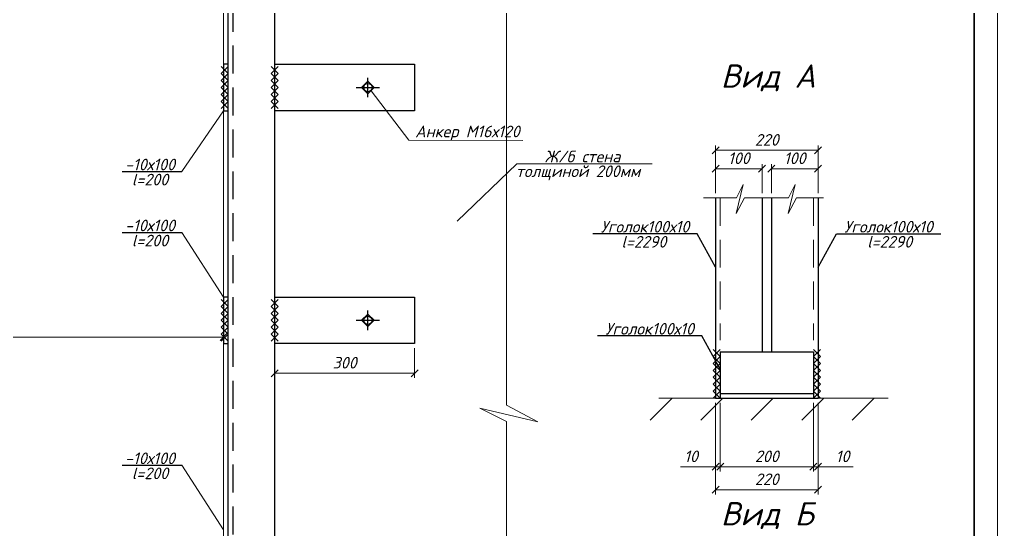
# Model space of a CAD drawing. Header units: millimetres. Extents: x 10124 to 8132345, y -95635 to 1386204.
# Drawn here: x 179452 to 181551, y 27856 to 28951 of the extents above; entities that cross this region are included whole.
import ezdxf

# ---------------------------------------------------------------- set-up
doc = ezdxf.new("R2010")
doc.units = ezdxf.units.MM
doc.linetypes.add('Пунктир 2мм', pattern=[3, 2, -1])
doc.layers.get('DEFPOINTS').update_dxf_attribs({"color": 1})
doc.layers.add('013', color=7, linetype='Continuous', lineweight=13)
doc.layers.add('030', color=7, linetype='Continuous', lineweight=30)
doc.styles.add('10', font='isocpeui.ttf', dxfattribs={"height": 25})
doc.styles.add('GOST', font='isocpeur.TTF')
doc.dimstyles.new('10', dxfattribs={"dimtxt": 37.5, "dimasz": 15, "dimexe": 10, "dimexo": 10, "dimgap": 10, "dimtad": 1, "dimtxsty": '10', "dimblk": 'OBLIQUE', "dimcen": 2.5, "dimadec": 0, "dimazin": 0, "dimtfac": 1, "dimtmove": 0, "dimatfit": 3, "dimfxl": 1, "dimlwd": 15, "dimlwe": 15, "dimarcsym": 0})

# ---------------------------------------------------------------- blocks, each defined once
blk = doc.blocks.new('*U16')
at = {"color": 44, "lineweight": 20, "ltscale": 10}
blk.add_line((594, 0), (594, 420), dxfattribs=at)
at = {"color": 137, "lineweight": 35, "ltscale": 10}
blk.add_line((589, 5), (589, 415), dxfattribs=at)
at = {"color": 44, "lineweight": 13, "style": 'GOST', "oblique": 10, "width": 0.8}
for tag in ['ФОРМАТВЕРТ', 'ФОРМАТГОРИЗ']:
    blk.add_attdef(tag, (542.98, 1.6), '', height=2, dxfattribs=at)
blk = doc.blocks.new('_OBLIQUE')
at = {"color": 0, "linetype": 'ByBlock'}
blk.add_line((-0.5, -0.5), (0.5, 0.5), dxfattribs=at)
blk = doc.blocks.new('*D638')
at = {"color": 0, "lineweight": 15, "ltscale": 100, "transparency": 16777216}
for p, q in [((176649.3, 28174.8), (176649.3, 28278.9)), ((179889.3, 28174.8), (179889.3, 28278.9)), ((179889.3, 28268.9), (176649.3, 28268.9))]:
    blk.add_line(p, q, dxfattribs=at)
at = {"layer": 'DEFPOINTS', "color": 0, "ltscale": 100, "transparency": 16777216}
for p in [(176649.3, 28268.9), (176649.3, 28164.8), (179889.3, 28164.8)]:
    blk.add_point(p, dxfattribs=at)
at = {"color": 0, "lineweight": 15, "ltscale": 100, "transparency": 16777216, "xscale": 15, "yscale": 15, "zscale": 15, "rotation": 180}
blk.add_blockref('_OBLIQUE', (176649.3, 28268.9), dxfattribs=at)
at = {"color": 0, "lineweight": 15, "ltscale": 100, "transparency": 16777216, "xscale": 15, "yscale": 15, "zscale": 15}
blk.add_blockref('_OBLIQUE', (179889.3, 28268.9), dxfattribs=at)
at = {"color": 0, "ltscale": 100, "transparency": 16777216, "insert": (177817.9, 28291.4), "char_height": 25, "width": 61.42, "attachment_point": 5, "style": '10'}
blk.add_mtext('3240*', dxfattribs=at)
blk = doc.blocks.new('*D609')
at = {"color": 0, "lineweight": 15, "ltscale": 100, "transparency": 16777216}
for p, q in [((179999.3, 28245), (179999.3, 28181.5)), ((180299.3, 28245), (180299.3, 28181.5)), ((179999.3, 28191.5), (180299.3, 28191.5))]:
    blk.add_line(p, q, dxfattribs=at)
at = {"layer": 'DEFPOINTS', "color": 0, "ltscale": 100, "transparency": 16777216}
for p in [(179999.3, 28255), (180299.3, 28255), (180299.3, 28191.5)]:
    blk.add_point(p, dxfattribs=at)
at = {"color": 0, "lineweight": 15, "ltscale": 100, "transparency": 16777216, "xscale": 15, "yscale": 15, "zscale": 15, "rotation": 180}
blk.add_blockref('_OBLIQUE', (179999.3, 28191.5), dxfattribs=at)
at = {"color": 0, "lineweight": 15, "ltscale": 100, "transparency": 16777216, "xscale": 15, "yscale": 15, "zscale": 15}
blk.add_blockref('_OBLIQUE', (180299.3, 28191.5), dxfattribs=at)
at = {"color": 0, "ltscale": 100, "transparency": 16777216, "insert": (180149.3, 28214), "char_height": 25, "attachment_point": 5, "style": '10'}
blk.add_mtext('300', dxfattribs=at)
blk = doc.blocks.new('*D611')
at = {"color": 0, "lineweight": 15, "ltscale": 100, "transparency": 16777216}
for p, q in [((180955.5, 28127.6), (180955.5, 27980.4)), ((181155.5, 28127.6), (181155.5, 27980.4)), ((180955.5, 27990.4), (181155.5, 27990.4))]:
    blk.add_line(p, q, dxfattribs=at)
at = {"layer": 'DEFPOINTS', "color": 0, "ltscale": 100, "transparency": 16777216}
for p in [(180955.5, 28137.6), (181155.5, 28137.6), (181155.5, 27990.4)]:
    blk.add_point(p, dxfattribs=at)
at = {"color": 0, "lineweight": 15, "ltscale": 100, "transparency": 16777216, "xscale": 15, "yscale": 15, "zscale": 15, "rotation": 180}
blk.add_blockref('_OBLIQUE', (180955.5, 27990.4), dxfattribs=at)
at = {"color": 0, "lineweight": 15, "ltscale": 100, "transparency": 16777216, "xscale": 15, "yscale": 15, "zscale": 15}
blk.add_blockref('_OBLIQUE', (181155.5, 27990.4), dxfattribs=at)
at = {"color": 0, "ltscale": 100, "transparency": 16777216, "insert": (181055.5, 28012.9), "char_height": 25, "attachment_point": 5, "style": '10'}
blk.add_mtext('200', dxfattribs=at)
blk = doc.blocks.new('*D646')
at = {"layer": '013', "color": 0, "lineweight": 15, "ltscale": 100, "transparency": 16777216}
for p, q in [((180945.5, 28127.6), (180945.5, 27980.4)), ((180955.5, 28127.6), (180955.5, 27980.4)), ((180945.5, 27990.4), (180870.3, 27990.4)), ((180955.5, 27990.4), (180945.5, 27990.4)), ((180955.5, 27990.4), (180970.5, 27990.4))]:
    blk.add_line(p, q, dxfattribs=at)
at = {"layer": 'DEFPOINTS', "color": 0, "ltscale": 100, "transparency": 16777216}
for p in [(180945.5, 28137.6), (180955.5, 28137.6), (180945.5, 27990.4)]:
    blk.add_point(p, dxfattribs=at)
at = {"layer": '013', "color": 0, "lineweight": 15, "ltscale": 100, "transparency": 16777216, "xscale": 15, "yscale": 15, "zscale": 15}
blk.add_blockref('_OBLIQUE', (180945.5, 27990.4), dxfattribs=at)
at = {"layer": '013', "color": 0, "lineweight": 15, "ltscale": 100, "transparency": 16777216, "xscale": 15, "yscale": 15, "zscale": 15, "rotation": 180}
blk.add_blockref('_OBLIQUE', (180955.5, 27990.4), dxfattribs=at)
at = {"layer": '013', "color": 0, "ltscale": 100, "transparency": 16777216, "insert": (180892.9, 28012.9), "char_height": 25, "attachment_point": 5, "style": '10'}
blk.add_mtext('10', dxfattribs=at)
blk = doc.blocks.new('*D612')
at = {"layer": '013', "color": 0, "lineweight": 15, "ltscale": 100, "transparency": 16777216}
for p, q in [((181155.5, 28127.6), (181155.5, 27980.4)), ((181165.5, 28127.6), (181165.5, 27980.4)), ((181155.5, 27990.4), (181140.5, 27990.4)), ((181155.5, 27990.4), (181165.5, 27990.4)), ((181165.5, 27990.4), (181240.7, 27990.4))]:
    blk.add_line(p, q, dxfattribs=at)
at = {"layer": 'DEFPOINTS', "color": 0, "ltscale": 100, "transparency": 16777216}
for p in [(181155.5, 28137.6), (181165.5, 28137.6), (181165.5, 27990.4)]:
    blk.add_point(p, dxfattribs=at)
at = {"layer": '013', "color": 0, "lineweight": 15, "ltscale": 100, "transparency": 16777216, "xscale": 15, "yscale": 15, "zscale": 15}
blk.add_blockref('_OBLIQUE', (181155.5, 27990.4), dxfattribs=at)
at = {"layer": '013', "color": 0, "lineweight": 15, "ltscale": 100, "transparency": 16777216, "xscale": 15, "yscale": 15, "zscale": 15, "rotation": 180}
blk.add_blockref('_OBLIQUE', (181165.5, 27990.4), dxfattribs=at)
at = {"layer": '013', "color": 0, "ltscale": 100, "transparency": 16777216, "insert": (181218.1, 28012.9), "char_height": 25, "attachment_point": 5, "style": '10'}
blk.add_mtext('10', dxfattribs=at)
blk = doc.blocks.new('*D613')
at = {"layer": '013', "color": 0, "lineweight": 15, "ltscale": 100, "transparency": 16777216}
for p, q in [((180945.5, 28127.6), (180945.5, 27931.1)), ((181165.5, 28127.6), (181165.5, 27931.1)), ((180945.5, 27941.1), (181165.5, 27941.1))]:
    blk.add_line(p, q, dxfattribs=at)
at = {"layer": 'DEFPOINTS', "color": 0, "ltscale": 100, "transparency": 16777216}
for p in [(180945.5, 28137.6), (181165.5, 28137.6), (181165.5, 27941.1)]:
    blk.add_point(p, dxfattribs=at)
at = {"layer": '013', "color": 0, "lineweight": 15, "ltscale": 100, "transparency": 16777216, "xscale": 15, "yscale": 15, "zscale": 15, "rotation": 180}
blk.add_blockref('_OBLIQUE', (180945.5, 27941.1), dxfattribs=at)
at = {"layer": '013', "color": 0, "lineweight": 15, "ltscale": 100, "transparency": 16777216, "xscale": 15, "yscale": 15, "zscale": 15}
blk.add_blockref('_OBLIQUE', (181165.5, 27941.1), dxfattribs=at)
at = {"layer": '013', "color": 0, "ltscale": 100, "transparency": 16777216, "insert": (181055.5, 27963.6), "char_height": 25, "attachment_point": 5, "style": '10'}
blk.add_mtext('220', dxfattribs=at)
blk = doc.blocks.new('*D647')
at = {"layer": '013', "color": 0, "lineweight": 15, "ltscale": 100, "transparency": 16777216}
for p, q in [((180945.5, 28578.3), (180945.5, 28640.7)), ((181045.5, 28578.3), (181045.5, 28640.7)), ((180945.5, 28630.7), (181045.5, 28630.7))]:
    blk.add_line(p, q, dxfattribs=at)
at = {"layer": 'DEFPOINTS', "color": 0, "ltscale": 100, "transparency": 16777216}
for p in [(181045.5, 28630.7), (180945.5, 28568.3), (181045.5, 28568.3)]:
    blk.add_point(p, dxfattribs=at)
at = {"layer": '013', "color": 0, "lineweight": 15, "ltscale": 100, "transparency": 16777216, "xscale": 15, "yscale": 15, "zscale": 15, "rotation": 180}
blk.add_blockref('_OBLIQUE', (180945.5, 28630.7), dxfattribs=at)
at = {"layer": '013', "color": 0, "lineweight": 15, "ltscale": 100, "transparency": 16777216, "xscale": 15, "yscale": 15, "zscale": 15}
blk.add_blockref('_OBLIQUE', (181045.5, 28630.7), dxfattribs=at)
at = {"layer": '013', "color": 0, "ltscale": 100, "transparency": 16777216, "insert": (180995.5, 28653.2), "char_height": 25, "attachment_point": 5, "style": '10'}
blk.add_mtext('100', dxfattribs=at)
blk = doc.blocks.new('*D618')
at = {"layer": '013', "color": 0, "lineweight": 15, "ltscale": 100, "transparency": 16777216}
for p, q in [((180945.5, 28578.3), (180945.5, 28680.2)), ((181165.5, 28578.3), (181165.5, 28680.2)), ((180945.5, 28670.2), (181165.5, 28670.2))]:
    blk.add_line(p, q, dxfattribs=at)
at = {"layer": 'DEFPOINTS', "color": 0, "ltscale": 100, "transparency": 16777216}
for p in [(181165.5, 28670.2), (180945.5, 28568.3), (181165.5, 28568.3)]:
    blk.add_point(p, dxfattribs=at)
at = {"layer": '013', "color": 0, "lineweight": 15, "ltscale": 100, "transparency": 16777216, "xscale": 15, "yscale": 15, "zscale": 15, "rotation": 180}
blk.add_blockref('_OBLIQUE', (180945.5, 28670.2), dxfattribs=at)
at = {"layer": '013', "color": 0, "lineweight": 15, "ltscale": 100, "transparency": 16777216, "xscale": 15, "yscale": 15, "zscale": 15}
blk.add_blockref('_OBLIQUE', (181165.5, 28670.2), dxfattribs=at)
at = {"layer": '013', "color": 0, "ltscale": 100, "transparency": 16777216, "insert": (181055.5, 28692.7), "char_height": 25, "attachment_point": 5, "style": '10'}
blk.add_mtext('220', dxfattribs=at)
blk = doc.blocks.new('*D648')
at = {"layer": '013', "color": 0, "lineweight": 15, "ltscale": 100, "transparency": 16777216}
for p, q in [((181065.5, 28578.3), (181065.5, 28640.7)), ((181165.5, 28578.3), (181165.5, 28640.7)), ((181065.5, 28630.7), (181165.5, 28630.7))]:
    blk.add_line(p, q, dxfattribs=at)
at = {"layer": 'DEFPOINTS', "color": 0, "ltscale": 100, "transparency": 16777216}
for p in [(181165.5, 28630.7), (181065.5, 28568.3), (181165.5, 28568.3)]:
    blk.add_point(p, dxfattribs=at)
at = {"layer": '013', "color": 0, "lineweight": 15, "ltscale": 100, "transparency": 16777216, "xscale": 15, "yscale": 15, "zscale": 15, "rotation": 180}
blk.add_blockref('_OBLIQUE', (181065.5, 28630.7), dxfattribs=at)
at = {"layer": '013', "color": 0, "lineweight": 15, "ltscale": 100, "transparency": 16777216, "xscale": 15, "yscale": 15, "zscale": 15}
blk.add_blockref('_OBLIQUE', (181165.5, 28630.7), dxfattribs=at)
at = {"layer": '013', "color": 0, "ltscale": 100, "transparency": 16777216, "insert": (181115.5, 28653.2), "char_height": 25, "attachment_point": 5, "style": '10'}
blk.add_mtext('100', dxfattribs=at)

msp = doc.modelspace()

# ---------------------------------------------------------------- linework, layer by layer
at = {"linetype": 'Пунктир 2мм', "ltscale": 30}
msp.add_line((179909.35, 29345.045), (179909.35, 27055.045), dxfattribs=at)
at = {"ltscale": 100}
for p, q in [((179899.35, 28835.045), (179884.35, 28850.045)), ((179884.35, 28835.045), (179899.35, 28850.045)), ((180006.85, 28835.045), (179991.85, 28850.045)), ((179991.85, 28835.045), (180006.85, 28850.045)), ((179899.35, 28820.045), (179884.35, 28835.045)), ((179884.35, 28820.045), (179899.35, 28835.045)), ((179899.35, 28805.045), (179884.35, 28820.045)), ((179884.35, 28805.045), (179899.35, 28820.045)), ((180006.85, 28820.045), (179991.85, 28835.045)), ((179991.85, 28820.045), (180006.85, 28835.045)), ((180006.85, 28805.045), (179991.85, 28820.045)), ((179991.85, 28805.045), (180006.85, 28820.045)), ((180199.35, 28784.181), (180199.35, 28825.91)), ((179899.35, 28790.045), (179884.35, 28805.045)), ((179884.35, 28790.045), (179899.35, 28805.045)), ((180006.85, 28790.045), (179991.85, 28805.045)), ((179991.85, 28790.045), (180006.85, 28805.045)), ((180174.293, 28805.045), (180224.407, 28805.045)), ((179899.35, 28775.045), (179884.35, 28790.045)), ((179884.35, 28775.045), (179899.35, 28790.045)), ((180006.85, 28775.045), (179991.85, 28790.045)), ((179991.85, 28775.045), (180006.85, 28790.045)), ((179899.35, 28760.045), (179884.35, 28775.045)), ((179884.35, 28760.045), (179899.35, 28775.045)), ((180006.85, 28760.045), (179991.85, 28775.045)), ((179991.85, 28760.045), (180006.85, 28775.045)), ((179671.716, 28624.647), (179799.608, 28624.647)), ((179671.716, 28493.713), (179799.608, 28493.713)), ((180905.708, 28491.069), (180681.966, 28491.069)), ((180945.51, 28419.405), (180905.708, 28491.069)), ((181165.51, 28419.405), (181205.312, 28491.069)), ((181205.312, 28491.069), (181429.053, 28491.069)), ((179899.35, 28335.045), (179884.35, 28350.045)), ((179884.35, 28335.045), (179899.35, 28350.045)), ((180006.85, 28335.045), (179991.85, 28350.045)), ((179991.85, 28335.045), (180006.85, 28350.045)), ((179899.35, 28320.045), (179884.35, 28335.045)), ((179884.35, 28320.045), (179899.35, 28335.045)), ((179899.35, 28305.045), (179884.35, 28320.045)), ((179884.35, 28305.045), (179899.35, 28320.045)), ((180006.85, 28320.045), (179991.85, 28335.045)), ((179991.85, 28320.045), (180006.85, 28335.045)), ((180006.85, 28305.045), (179991.85, 28320.045)), ((179991.85, 28305.045), (180006.85, 28320.045)), ((180199.35, 28284.181), (180199.35, 28325.91)), ((179899.35, 28290.045), (179884.35, 28305.045)), ((179884.35, 28290.045), (179899.35, 28305.045)), ((180006.85, 28290.045), (179991.85, 28305.045)), ((179991.85, 28290.045), (180006.85, 28305.045)), ((180174.293, 28305.045), (180224.407, 28305.045)), ((179899.35, 28275.045), (179884.35, 28290.045)), ((179884.35, 28275.045), (179899.35, 28290.045)), ((179899.35, 28260.045), (179884.35, 28275.045)), ((179884.35, 28260.045), (179899.35, 28275.045)), ((180006.85, 28275.045), (179991.85, 28290.045)), ((179991.85, 28275.045), (180006.85, 28290.045)), ((180006.85, 28260.045), (179991.85, 28275.045)), ((179991.85, 28260.045), (180006.85, 28275.045)), ((180915.708, 28271.803), (180691.966, 28271.803)), ((180955.51, 28200.139), (180915.708, 28271.803)), ((180955.51, 28227.639), (180940.51, 28242.639)), ((180940.51, 28227.639), (180955.51, 28242.639)), ((181170.51, 28227.639), (181155.51, 28242.639)), ((181155.51, 28227.639), (181170.51, 28242.639)), ((180955.51, 28212.639), (180940.51, 28227.639)), ((180940.51, 28212.639), (180955.51, 28227.639)), ((180955.51, 28197.639), (180940.51, 28212.639)), ((180940.51, 28197.639), (180955.51, 28212.639)), ((181170.51, 28212.639), (181155.51, 28227.639)), ((181155.51, 28212.639), (181170.51, 28227.639)), ((181170.51, 28197.639), (181155.51, 28212.639)), ((181155.51, 28197.639), (181170.51, 28212.639)), ((180955.51, 28182.639), (180940.51, 28197.639)), ((180940.51, 28182.639), (180955.51, 28197.639)), ((181170.51, 28182.639), (181155.51, 28197.639)), ((181155.51, 28182.639), (181170.51, 28197.639)), ((180955.51, 28167.639), (180940.51, 28182.639)), ((180940.51, 28167.639), (180955.51, 28182.639)), ((181170.51, 28167.639), (181155.51, 28182.639)), ((181155.51, 28167.639), (181170.51, 28182.639)), ((180955.51, 28152.639), (180940.51, 28167.639)), ((180940.51, 28152.639), (180955.51, 28167.639)), ((180955.51, 28137.639), (180940.51, 28152.639)), ((180940.51, 28137.639), (180955.51, 28152.639)), ((181170.51, 28152.639), (181155.51, 28167.639)), ((181155.51, 28152.639), (181170.51, 28167.639)), ((181170.51, 28137.639), (181155.51, 28152.639)), ((181155.51, 28137.639), (181170.51, 28152.639)), ((180945.51, 28137.639), (181165.51, 28137.639)), ((179671.716, 27993.713), (179799.608, 27993.713))]:
    msp.add_line(p, q, dxfattribs=at)
at = {"layer": '013', "ltscale": 100}
for p, q in [((179889.35, 28755.045), (179799.608, 28624.647)), ((179889.35, 28355.045), (179799.608, 28493.713)), ((180805.431, 28090.719), (180852.672, 28137.639)), ((180823.694, 28137.639), (181315.787, 28137.639)), ((180913.778, 28090.719), (180961.019, 28137.639)), ((181022.124, 28090.719), (181069.365, 28137.639)), ((181130.471, 28090.719), (181177.712, 28137.639)), ((181238.818, 28090.719), (181286.059, 28137.639)), ((179889.35, 27855.045), (179799.608, 27993.713))]:
    msp.add_line(p, q, dxfattribs=at)
at = {"layer": '013', "linetype": 'Пунктир 2мм', "ltscale": 30}
for p, q in [((180955.51, 28568.273), (180955.51, 28262.639)), ((181155.51, 28568.273), (181155.51, 28262.639))]:
    msp.add_line(p, q, dxfattribs=at)
at = {"layer": '013', "ltscale": 100}
for points in [[(180497.075, 27028.186), (180497.075, 28087.565), (180439.784, 28116.601), (180564.316, 28086.689), (180497.075, 28122.586), (180497.075, 29705.325)], [(180206.1, 28798.295), (180287.427, 28692.253), (180532.076, 28691.04)], [(180391.085, 28517.84), (180519.001, 28640.888), (180809.654, 28640.888)], [(180919.482, 28568.273), (180990.146, 28568.273), (181004.664, 28596.918), (180989.708, 28534.653), (181007.657, 28568.273), (181065.51, 28568.273)], [(181031.191, 28568.273), (181101.855, 28568.273), (181116.373, 28596.918), (181101.417, 28534.653), (181119.365, 28568.273), (181177.218, 28568.273)]]:
    msp.add_lwpolyline(points, dxfattribs=at)
msp.add_lwpolyline([(176649.35, 29335.045), (179889.35, 29335.045), (179889.35, 27055.045), (176649.35, 27055.045)], close=True, dxfattribs=at)
at = {"layer": '030', "ltscale": 100}
for p, q in [((180945.51, 28568.273), (180945.51, 28137.639)), ((181045.51, 28568.273), (181045.51, 28237.639)), ((181065.51, 28568.273), (181065.51, 28237.639)), ((181165.51, 28568.273), (181165.51, 28137.639)), ((180955.51, 28237.639), (181155.51, 28237.639)), ((180955.51, 28237.639), (180955.51, 28137.639)), ((181155.51, 28237.639), (181155.51, 28137.639)), ((180945.51, 28137.639), (181165.51, 28137.639)), ((180955.51, 28147.639), (181155.51, 28147.639))]:
    msp.add_line(p, q, dxfattribs=at)
for points in [[(179899.35, 27055.045), (179899.35, 29345.045)], [(179999.35, 27055.045), (179999.35, 29345.045)], [(179889.35, 28855.045), (179889.35, 28755.045), (179899.35, 28755.045), (179899.35, 28855.045), (179889.35, 28855.045)], [(179999.35, 28855.045), (180299.35, 28855.045), (180299.35, 28755.045), (179999.35, 28755.045), (179999.35, 28855.045)], [(180185.85, 28805.045), (180199.35, 28818.545), (180212.85, 28805.045), (180199.35, 28791.545), (180185.85, 28805.045)], [(179889.35, 28355.045), (179889.35, 28255.045), (179899.35, 28255.045), (179899.35, 28355.045), (179889.35, 28355.045)], [(179999.35, 28355.045), (180299.35, 28355.045), (180299.35, 28255.045), (179999.35, 28255.045), (179999.35, 28355.045)], [(180185.85, 28305.045), (180199.35, 28318.545), (180212.85, 28305.045), (180199.35, 28291.545), (180185.85, 28305.045)]]:
    msp.add_lwpolyline(points, dxfattribs=at)
for centre in [(180199.35, 28805.045), (180199.35, 28305.045)]:
    msp.add_circle(centre, 9, dxfattribs=at)

# ---------------------------------------------------------------- block references
at = {"xscale": 10, "yscale": 10, "zscale": 10}
msp.add_blockref('*U16', (175610.569, 25860.225), dxfattribs=at)

# ---------------------------------------------------------------- texts
at = {"color": 0, "lineweight": 9, "attachment_point": 5, "style": '10'}
for s, insert, char_height, width in [('\\pxi1.23419;Вид А', (181027.638, 28825.741), 50, 295.72287), ('\\pxi1.23419;Ж/б стена ', (180644.566, 28656.907), 25, 2395.44136), ('\\pxi1.23419;толщиной 200мм', (180634.878, 28621.839), 25, 2395.44136), ('\\pxi1.23419;Вид Б', (181025.719, 27885.661), 50, 295.72287)]:
    msp.add_mtext(s, dxfattribs=dict(at, insert=insert, char_height=char_height, width=width))
at = {"ltscale": 100, "char_height": 25, "attachment_point": 5, "style": '10'}
for s, insert in [('Анкер М16х120', (180412.928, 28707.29)), ('-10х100', (179731.615, 28639.684)), ('l=200', (179731.615, 28607.309)), ('-10х100', (179731.615, 28508.75)), ('Уголок100х10', (180794.157, 28506.106)), ('Уголок100х10', (181316.863, 28506.106)), ('l=200', (179731.615, 28476.375)), ('l=2290', (180791.75, 28473.731)), ('l=2290', (181319.27, 28473.731)), ('Уголок100х10', (180804.157, 28286.84)), ('-10х100', (179731.615, 28008.75)), ('l=200', (179731.615, 27976.375))]:
    msp.add_mtext(s, dxfattribs=dict(at, insert=insert))

# ---------------------------------------------------------------- dimensions: what is measured, and where the dimension line sits
at = {"ltscale": 100}
dim = msp.add_linear_dim(base=(176649.35, 28268.854), p1=(179889.35, 28164.792), p2=(176649.35, 28164.792), text='3240*', dimstyle='10', dxfattribs=at)
dim.commit()
dim.dimension.update_dxf_attribs({"geometry": '*D638', "text_midpoint": (177817.935, 28268.854), "dimtype": 160})
for base, p1, p2, picture, middle in [((180299.35, 28191.513), (179999.35, 28255.045), (180299.35, 28255.045), '*D609', (180149.35, 28214.013)), ((181155.51, 27990.387), (180955.51, 28137.639), (181155.51, 28137.639), '*D611', (181055.51, 28012.887))]:
    dim = msp.add_linear_dim(base=base, p1=p1, p2=p2, dimstyle='10', dxfattribs=at)
    dim.commit()
    dim.dimension.update_dxf_attribs({"geometry": picture, "text_midpoint": middle})
at = {"layer": '013', "ltscale": 100}
for base, p1, p2, picture, middle in [((181165.51, 28670.198), (180945.51, 28568.273), (181165.51, 28568.273), '*D618', (181055.51, 28692.698)), ((181045.51, 28630.703), (180945.51, 28568.273), (181045.51, 28568.273), '*D647', (180995.51, 28653.203)), ((181165.51, 28630.703), (181065.51, 28568.273), (181165.51, 28568.273), '*D648', (181115.51, 28653.203)), ((180945.51, 27990.387), (180955.51, 28137.639), (180945.51, 28137.639), '*D646', (180892.925, 28012.887)), ((181165.51, 27941.117), (180945.51, 28137.639), (181165.51, 28137.639), '*D613', (181055.51, 27963.617))]:
    dim = msp.add_linear_dim(base=base, p1=p1, p2=p2, dimstyle='10', dxfattribs=at)
    dim.commit()
    dim.dimension.update_dxf_attribs({"geometry": picture, "text_midpoint": middle})
dim = msp.add_linear_dim(base=(181165.51, 27990.387), p1=(181155.51, 28137.639), p2=(181165.51, 28137.639), angle=180, dimstyle='10', dxfattribs=at)
dim.commit()
dim.dimension.update_dxf_attribs({"geometry": '*D612', "text_midpoint": (181218.095, 28012.887)})

doc.saveas('drawing.dxf')
